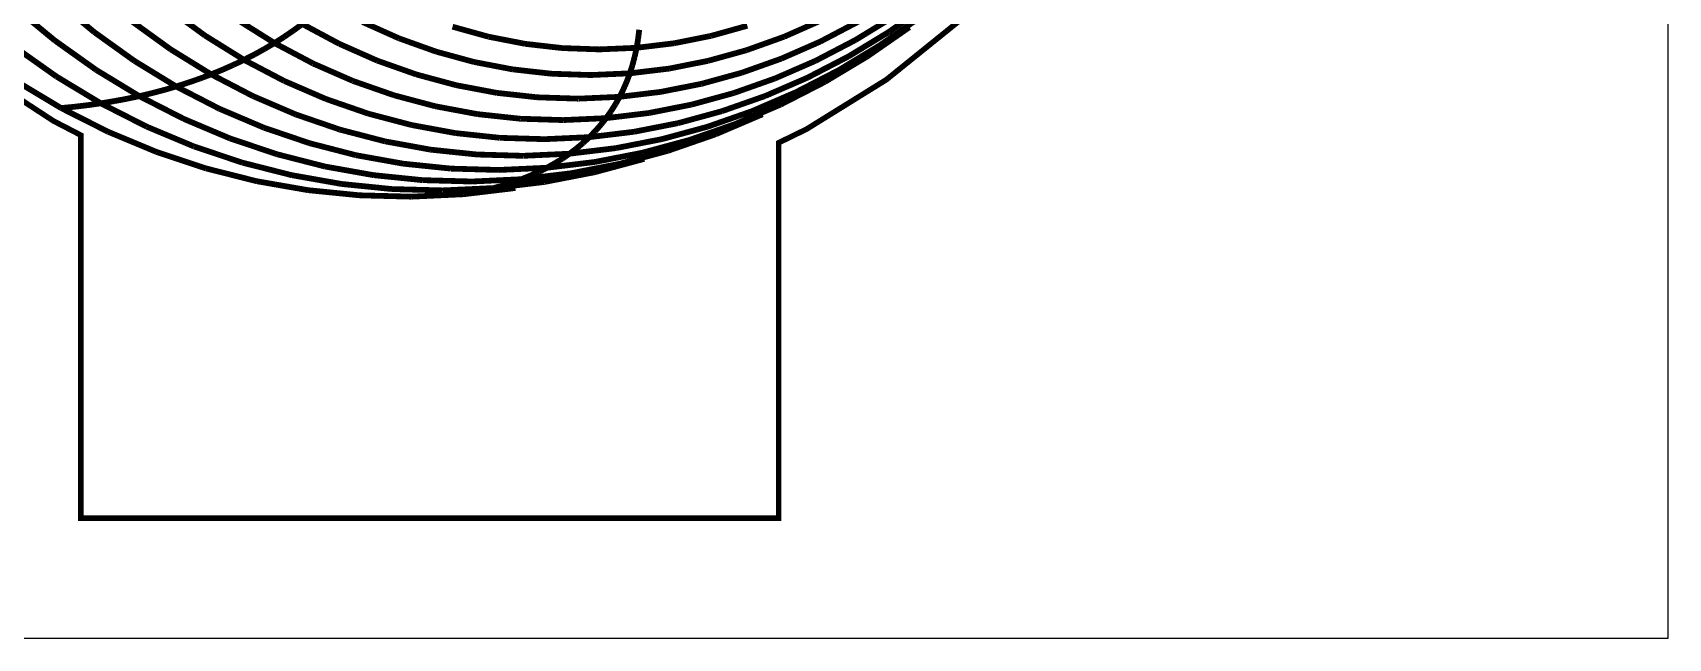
# Model space of a CAD drawing. Extents: x 0 to 153, y 0 to 163.
# Drawn here: x 52.9 to 152.8, y 0 to 37 of the extents above; entities that cross this region are included whole.
import ezdxf

# ---------------------------------------------------------------- set-up
doc = ezdxf.new("R2010")
doc.units = 0
doc.layers.get('0').update_dxf_attribs({"linetype": 'CONTINUOUS'})

msp = doc.modelspace()

# ---------------------------------------------------------------- linework, layer by layer
at = {"color": 7}
msp.add_lwpolyline([(0, 0), (152.753, 0), (152.753, 162.983), (0, 162.983), (0, 0)], close=True, dxfattribs=at)
at = {"color": 1, "const_width": 0.3387}
msp.add_lwpolyline([(49.4206, 34.7169), (54.1637, 31.6122), (55.8341, 30.7468), (55.8341, 7.3422), (98.4359, 7.3422), (98.4359, 30.281), (100.143, 31.1147), (105.016, 34.1381), (110.936, 38.916), (116.133, 44.5121), (120.544, 50.8222), (124.106, 57.7441), (126.76, 65.1757), (128.443, 73.0112), (129.064, 79.1146), (129.092, 81.1498), (129.109, 82.586), (128.898, 86.8938), (128.191, 92.4747), (126.996, 97.8641), (125.338, 103.036), (123.245, 107.958), (120.738, 112.606)], dxfattribs=at)
at = {"color": 5, "const_width": 0.3528}
for points in [[(54.3084, 38.9915), (56.6484, 37.0445)], [(51.8252, 38.5286), (54.2396, 36.5333)], [(61.1367, 38.4926), (63.4189, 36.8282)], [(65.3743, 37.8093), (67.6547, 36.3746)], [(103.12, 36.5566), (105.471, 37.9938)], [(104.633, 36.2465), (107.082, 37.9596)], [(105.164, 37.0526), (107.526, 38.7131)], [(56.6484, 37.0445), (59.0998, 35.2859)], [(58.9523, 37.6989), (61.3227, 35.9847)], [(63.4189, 36.8282), (65.7945, 35.348)], [(68.2392, 36.7467), (68.8054, 37.1355)], [(68.8054, 37.1355), (69.354, 37.5363)], [(69.354, 37.5363), (71.6125, 36.3266)], [(73.0331, 37.659), (75.2493, 36.6656)], [(78.5276, 37.3726), (80.7283, 36.7605)], [(89.8578, 36.6296), (89.9252, 37.1877)], [(92.038, 36.3583), (94.2936, 36.8074)], [(94.2936, 36.8074), (96.5246, 37.4304)], [(98.775, 36.7619), (101.042, 37.7624)], [(100.981, 36.4642), (103.3, 37.6813)], [(102.718, 35.5656), (105.164, 37.0526)], [(103.886, 35.5808), (106.416, 37.3408)], [(51.7469, 36.1678), (54.3472, 34.3269)], [(54.2396, 36.5333), (56.7697, 34.7321)], [(61.3227, 35.9847), (63.7893, 34.462)], [(66.4312, 35.6747), (67.0511, 36.0165)], [(67.0511, 36.0165), (67.6547, 36.3746)], [(67.6547, 36.3746), (68.2392, 36.7467)], [(67.6547, 36.3746), (70.0155, 35.1234)], [(71.6125, 36.3266), (73.9373, 35.2972)], [(75.2493, 36.6656), (77.5215, 35.851)], [(77.5215, 35.851), (79.8382, 35.2171)], [(80.7283, 36.7605), (82.962, 36.3252)], [(82.962, 36.3252), (85.2191, 36.0673)], [(85.2191, 36.0673), (87.4903, 35.9862)], [(87.4903, 35.9862), (89.7668, 36.0839)], [(89.6511, 35.5505), (89.7668, 36.0839)], [(89.7668, 36.0839), (89.8578, 36.6296)], [(89.7668, 36.0839), (92.038, 36.3583)], [(94.1144, 35.2834), (96.4628, 35.9336)], [(96.4628, 35.9336), (98.775, 36.7619)], [(98.6056, 35.4224), (100.981, 36.4642)], [(100.7, 35.2944), (103.12, 36.5566)], [(102.097, 34.7128), (104.633, 36.2465)], [(59.0998, 35.2859), (61.6536, 33.7206)], [(64.473, 34.7404), (65.1411, 35.0366)], [(65.1411, 35.0366), (65.7945, 35.348)], [(65.7945, 35.348), (66.4312, 35.6747)], [(65.7945, 35.348), (68.2544, 34.0568)], [(70.0155, 35.1234), (72.4461, 34.0596)], [(73.9373, 35.2972), (76.3214, 34.4537)], [(79.8382, 35.2171), (82.1891, 34.7665)], [(89.3519, 34.524), (89.5131, 35.0297)], [(89.3519, 34.524), (91.7416, 34.812)], [(89.5131, 35.0297), (89.6511, 35.5505)], [(91.7416, 34.812), (94.1144, 35.2834)], [(96.1831, 34.5598), (98.6056, 35.4224)], [(98.2183, 34.2126), (100.7, 35.2944)], [(100.2, 34.2594), (102.718, 35.5656)], [(101.265, 34.0045), (103.886, 35.5808)], [(51.8513, 34.0706), (54.6269, 32.4032)], [(54.3472, 34.3269), (57.0547, 32.6912)], [(56.7697, 34.7321), (59.4032, 33.1294)], [(61.6536, 33.7206), (62.3782, 33.9521)], [(62.3782, 33.9521), (63.0908, 34.1988)], [(63.0908, 34.1988), (63.7893, 34.462)], [(63.7893, 34.462), (64.473, 34.7404)], [(63.7893, 34.462), (66.343, 33.1322)], [(68.2544, 34.0568), (70.787, 32.9599)], [(72.4461, 34.0596), (74.9378, 33.1873)], [(76.3214, 34.4537), (78.7506, 33.7978)], [(78.7506, 33.7978), (81.2176, 33.332)], [(82.1891, 34.7665), (84.5647, 34.5006)], [(84.5647, 34.5006), (86.9555, 34.4193)], [(86.9555, 34.4193), (89.3519, 34.524)], [(88.9593, 33.5511), (89.166, 34.0306)], [(89.166, 34.0306), (89.3519, 34.524)], [(91.2329, 33.3899), (93.7218, 33.8818)], [(93.7218, 33.8818), (96.1831, 34.5598)], [(95.6882, 33.3168), (98.2183, 34.2126)], [(97.6175, 33.1404), (100.2, 34.2594)], [(98.5668, 32.6195), (101.265, 34.0045)], [(99.4862, 33.3664), (102.097, 34.7128)], [(57.0547, 32.6912), (57.8474, 32.8208)], [(57.8474, 32.8208), (58.6299, 32.9668)], [(58.6299, 32.9668), (59.4032, 33.1294)], [(59.4032, 33.1294), (60.1652, 33.3099)], [(59.4032, 33.1294), (62.1288, 31.7348)], [(60.1652, 33.3099), (60.9148, 33.507)], [(60.9148, 33.507), (61.6536, 33.7206)], [(61.6536, 33.7206), (64.2952, 32.3577)], [(66.343, 33.1322), (68.9723, 32.005)], [(70.787, 32.9599), (73.382, 32.0601)], [(74.9378, 33.1873), (77.4774, 32.5107)], [(81.2176, 33.332), (83.7089, 33.0577)], [(83.7089, 33.0577), (86.2171, 32.9765)], [(86.2171, 32.9765), (88.7278, 33.0881)], [(88.4742, 32.6374), (88.7278, 33.0881)], [(88.7278, 33.0881), (88.9593, 33.5511)], [(88.7278, 33.0881), (91.2329, 33.3899)], [(93.1182, 32.6126), (95.6882, 33.3168)], [(94.984, 32.2144), (97.6175, 33.1404)], [(96.8086, 32.2116), (99.4862, 33.3664)], [(54.6269, 32.4032), (55.444, 32.4817)], [(54.6269, 32.4032), (57.4985, 30.9521)], [(55.444, 32.4817), (56.2543, 32.5782)], [(56.2543, 32.5782), (57.0547, 32.6912)], [(57.0547, 32.6912), (59.8565, 31.2649)], [(64.2952, 32.3577), (67.0154, 31.2002)], [(68.9723, 32.005), (71.665, 31.0803)], [(73.382, 32.0601), (76.0264, 31.3642)], [(77.4774, 32.5107), (80.0544, 32.0298)], [(80.0544, 32.0298), (82.659, 31.75)], [(85.2784, 31.6673), (87.9009, 31.7845)], [(87.5827, 31.3821), (87.9009, 31.7845)], [(87.9009, 31.7845), (88.1987, 32.2034)], [(87.9009, 31.7845), (90.5178, 32.1)], [(88.1987, 32.2034), (88.4742, 32.6374)], [(90.5178, 32.1), (93.1182, 32.6126)], [(92.3092, 31.4827), (94.984, 32.2144)], [(94.0774, 31.2553), (96.8086, 32.2116)], [(94.5995, 30.8047), (97.4492, 32.0215)], [(95.8, 31.4317), (98.5668, 32.6195)], [(57.4985, 30.9521), (60.4531, 29.7202)], [(59.8565, 31.2649), (62.7408, 30.0564)], [(62.1288, 31.7348), (64.9333, 30.5497)], [(67.0154, 31.2002), (69.8017, 30.2534)], [(71.665, 31.0803), (74.41, 30.3651)], [(76.0264, 31.3642), (78.7107, 30.8708)], [(78.7107, 30.8708), (81.4215, 30.5828)], [(82.659, 31.75), (85.2784, 31.6673)], [(86.8796, 30.6241), (87.2423, 30.9948)], [(86.8796, 30.6241), (89.6041, 30.9521)], [(87.2423, 30.9948), (87.5827, 31.3821)], [(89.6041, 30.9521), (92.3092, 31.4827)], [(91.3035, 30.5015), (94.0774, 31.2553)], [(91.6905, 29.7946), (94.5995, 30.8047)], [(92.9763, 30.4478), (95.8, 31.4317)], [(62.7408, 30.0564), (65.6925, 29.0669)], [(64.9333, 30.5497), (67.8064, 29.581)], [(69.8017, 30.2534), (72.6405, 29.519)], [(74.41, 30.3651), (77.1948, 29.8593)], [(77.1948, 29.8593), (80.0089, 29.5644)], [(81.4215, 30.5828), (84.1484, 30.5001)], [(84.1484, 30.5001), (86.8796, 30.6241)], [(85.6714, 29.6127), (88.4975, 29.9531)], [(85.6714, 29.6127), (86.0944, 29.9324)], [(86.0944, 29.9324), (86.4969, 30.27)], [(86.4969, 30.27), (86.8796, 30.6241)], [(88.4975, 29.9531), (91.3035, 30.5015)], [(88.736, 28.9967), (91.6905, 29.7946)], [(90.1086, 29.6706), (92.9763, 30.4478)], [(60.4531, 29.7202), (63.4781, 28.7128)], [(65.6925, 29.0669), (68.7021, 28.3022)], [(67.8064, 29.581), (70.7334, 28.8313)], [(70.7334, 28.8313), (73.703, 28.3022)], [(72.6405, 29.519), (75.522, 29.0022)], [(75.522, 29.0022), (78.431, 28.7018)], [(80.0089, 29.5644), (82.8379, 29.4831)], [(82.8379, 29.4831), (85.6714, 29.6127)], [(84.2864, 28.7541), (87.2077, 29.1055)], [(84.2864, 28.7541), (84.7672, 29.0229)], [(84.7672, 29.0229), (85.229, 29.3081)], [(85.229, 29.3081), (85.6714, 29.6127)], [(85.7472, 28.4152), (88.736, 28.9967)], [(87.1968, 28.4799), (90.2324, 29.2971)], [(87.2077, 29.1055), (90.1086, 29.6706)], [(63.4781, 28.7128), (66.5607, 27.9342)], [(66.5607, 27.9342), (69.6874, 27.3871)], [(68.7021, 28.3022), (71.7532, 27.7633)], [(73.703, 28.3022), (76.7016, 27.9962)], [(76.7016, 27.9962), (79.7183, 27.9135)], [(78.431, 28.7018), (81.3566, 28.6191)], [(79.7183, 27.9135), (82.7373, 28.0541)], [(81.0355, 27.5139), (84.128, 27.8846)], [(81.3566, 28.6191), (84.2864, 28.7541)], [(81.6183, 27.6765), (82.1863, 27.8557)], [(82.1863, 27.8557), (82.7373, 28.0541)], [(82.7373, 28.0541), (85.7472, 28.4152)], [(82.7373, 28.0541), (83.2707, 28.2691)], [(83.2707, 28.2691), (83.7875, 28.5034)], [(83.7875, 28.5034), (84.2864, 28.7541)], [(84.128, 27.8846), (87.1968, 28.4799)], [(69.6874, 27.3871), (72.843, 27.0702)], [(71.7532, 27.7633), (74.8344, 27.4519)], [(72.843, 27.0702), (76.0166, 26.9875)], [(74.8344, 27.4519), (77.9336, 27.3692)], [(76.0166, 26.9875), (79.1944, 27.1363)], [(77.9336, 27.3692), (81.0355, 27.5139)], [(79.1944, 27.1363), (82.3613, 27.5153)], [(79.1944, 27.1363), (79.8216, 27.2438)], [(79.8216, 27.2438), (80.4362, 27.3706)], [(80.4362, 27.3706), (81.0355, 27.5139)], [(81.0355, 27.5139), (81.6183, 27.6765)]]:
    msp.add_lwpolyline(points, dxfattribs=at)

doc.saveas('drawing.dxf')
